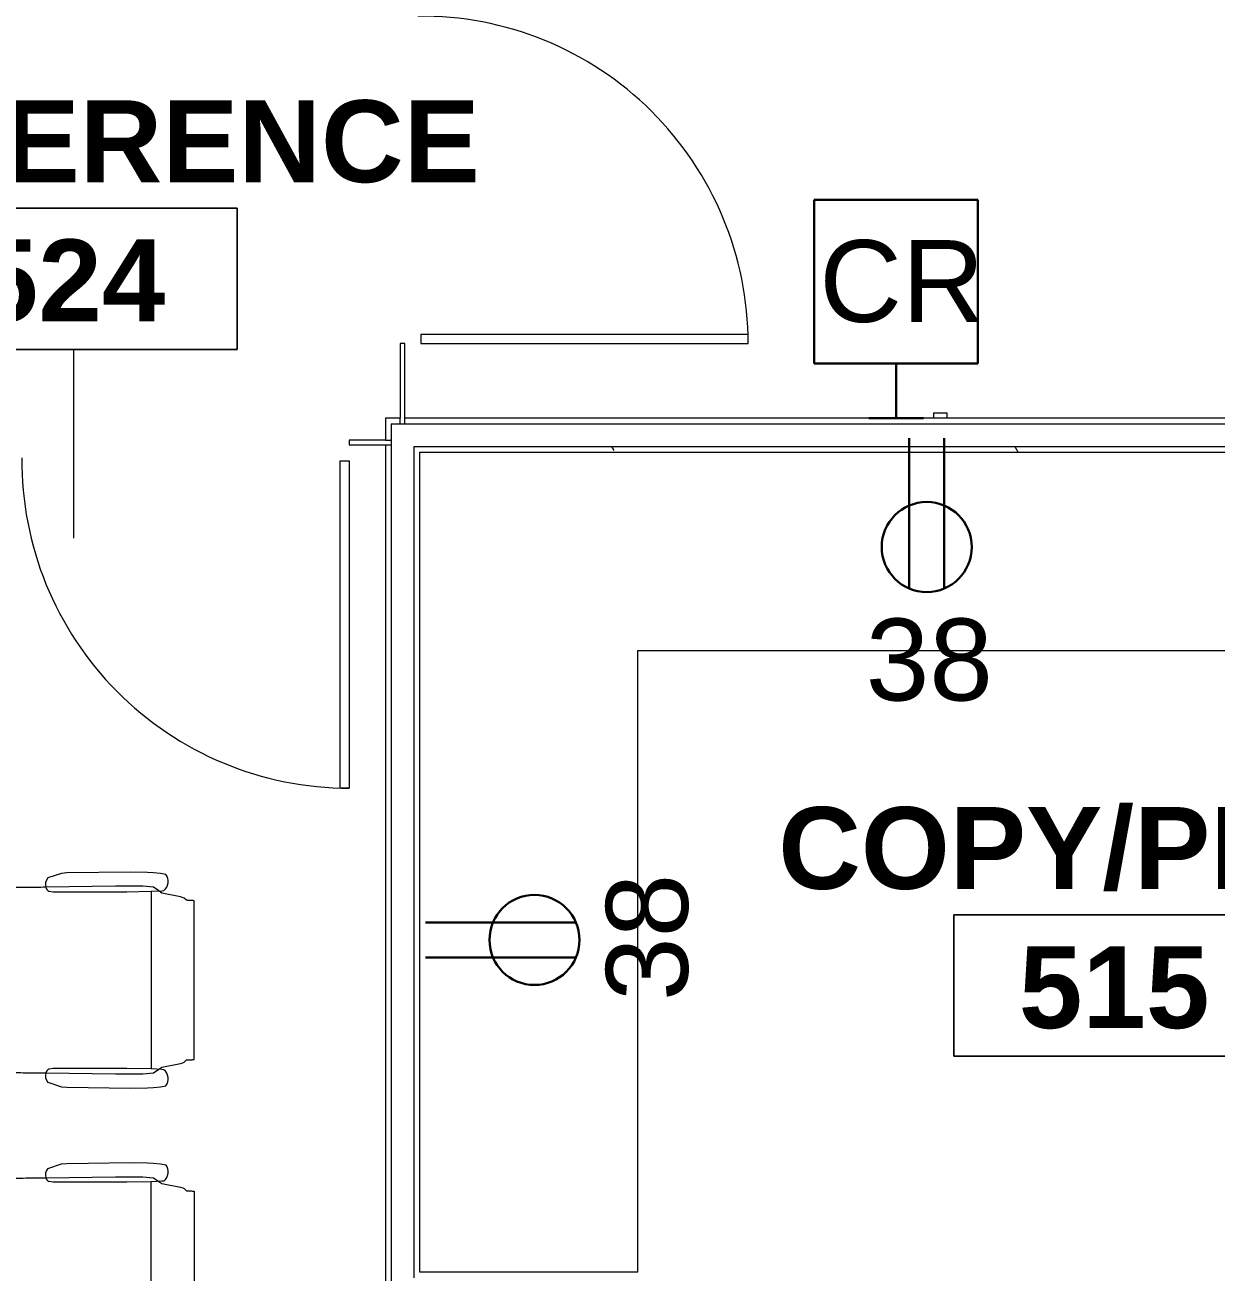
# Model space of a CAD drawing. Header units: inches. Extents: x 0 to 1865, y 0 to 1094.
# Drawn here: x 696.9 to 827.9, y 657.1 to 794.2 of the extents above; entities that cross this region are included whole.
import ezdxf

# ---------------------------------------------------------------- set-up
doc = ezdxf.new("R2010")
doc.units = ezdxf.units.IN
doc.header["$MEASUREMENT"] = 0
for name, color, linetype, lineweight in [('A-ANNO-NOTE', 131, 'Continuous', 9), ('A-AREA-IDEN', 2, 'Continuous', 9), ('A-DOOR', 31, 'Continuous', 13), ('A-WALL', 113, 'Continuous', 13), ('A-WALL-PATT', 111, 'Continuous', 13), ('E-ELEC-FIXT', 91, 'Continuous', 9), ('I-FURN', 30, 'Continuous', 9), ('I-WALL', 2, 'Continuous', 13), ('Q-CASE', 31, 'Continuous', 9)]:
    doc.layers.add(name, color=color, linetype=linetype, lineweight=lineweight)
doc.styles.add('Swis721 Lt BT', font='swissl.ttf', dxfattribs={"height": 9})
doc.styles.add('Swis721 Lt BT_B', font='', dxfattribs={"height": 9})
doc.styles.get('Swis721 Lt BT_B').set_extended_font_data('Swis721 Lt BT', bold=True)
pattern_1 = [(0, (0, 0), (30.72, 7.68), [1.267, -21.773, 1.267, -21.773, -122.88]), (0, (0, 0), (30.72, 7.68), [-46.08, 1.267, -44.813, 1.267, -21.773, -53.76]), (0, (0, 0), (30.72, 7.68), [-115.2, 1.267, -14.093, 1.267, -37.133]), (120, (11.52, 3.84), (-22.011075, 22.7643), [1.267, -21.773, 1.267, -21.773, -122.88]), (120, (11.52, 3.84), (-22.011075, 22.7643), [-46.08, 1.267, -44.813, 1.267, -21.773, -53.76]), (120, (11.52, 3.84), (-22.011075, 22.7643), [-115.2, 1.267, -14.093, 1.267, -37.133]), (240, (15.36, 19.2), (-8.708925, -30.4443), [1.267, -21.773, 1.267, -21.773, -122.88]), (240, (15.36, 19.2), (-8.708925, -30.4443), [-46.08, 1.267, -44.813, 1.267, -21.773, -53.76]), (240, (15.36, 19.2), (-8.708925, -30.4443), [-115.2, 1.267, -14.093, 1.267, -37.133])]

# ---------------------------------------------------------------- blocks, each defined once
blk = doc.blocks.new('C-L SHAPE COUNTER TOP - C-L SHAPE COUNTER TOP-8050482-Level 05 POWER _ SIGNAL')
at = {"layer": 'Q-CASE'}
for p, q in [((24, -92.32), (24, -24)), ((24, -24), (162.83, -24)), ((23.88, -92.32), (24, -92.32))]:
    blk.add_line(p, q, dxfattribs=at)
blk = doc.blocks.new('F - CONF TABLE _4 RECTANGULAR-12 CHAIRS_ - F - CONF TABLE _4 RECTANGULAR-12 CHAIRS_-7360135-Level 05 POWER _ SIGNAL')
at = {"layer": 'I-FURN'}
for p, q in [((23.75, -40.68), (23.81, -40.18)), ((23.75, -48.77), (23.75, -40.68)), ((24.24, -39.85), (24.35, -47.52)), ((25.27, -40.08), (25.76, -41.58)), ((34.73, -40.08), (34.24, -41.58)), ((35.76, -39.85), (35.65, -47.52)), ((36.25, -40.68), (36.19, -40.18)), ((36.25, -48.77), (36.25, -40.68)), ((55.74, -40.18), (55.68, -40.68)), ((55.68, -40.68), (55.68, -48.77)), ((56.28, -47.52), (56.17, -39.85)), ((57.69, -41.58), (57.2, -40.08)), ((25.76, -41.58), (25.82, -42.17)), ((25.82, -42.17), (25.92, -49.17)), ((34.18, -42.17), (34.08, -49.17)), ((34.24, -41.58), (34.18, -42.17)), ((57.75, -42.17), (57.69, -41.58)), ((57.85, -49.17), (57.75, -42.17)), ((24.35, -47.52), (24.35, -50.52)), ((35.65, -47.52), (35.65, -50.52)), ((56.28, -50.52), (56.28, -47.52)), ((23.79, -51.45), (23.75, -48.77)), ((25.92, -49.17), (25.87, -51.03)), ((34.08, -49.17), (34.13, -51.03)), ((36.21, -51.45), (36.25, -48.77)), ((55.68, -48.77), (55.73, -51.45)), ((57.8, -51.03), (57.85, -49.17)), ((24.35, -50.52), (24.24, -51.68)), ((35.65, -50.52), (35.76, -51.68)), ((56.18, -51.68), (56.28, -50.52)), ((4.27, -51.45), (23.79, -51.45)), ((23.86, -52.61), (23.79, -51.45)), ((24.24, -51.68), (23.84, -52.28)), ((25.84, -51.68), (25.77, -52.45)), ((25.87, -51.03), (25.84, -51.68)), ((34.13, -51.03), (34.16, -51.68)), ((34.16, -51.68), (34.23, -52.45)), ((35.76, -51.68), (36.16, -52.28)), ((36.14, -52.61), (36.21, -51.45)), ((55.73, -51.45), (36.21, -51.45)), ((55.73, -51.45), (55.79, -52.61)), ((55.77, -52.28), (56.18, -51.68)), ((57.7, -52.45), (57.77, -51.68)), ((57.77, -51.68), (57.8, -51.03)), ((23.61, -52.61), (23.21, -54.68)), ((23.84, -52.28), (23.61, -52.61)), ((23.88, -52.84), (23.86, -52.61)), ((25.77, -52.45), (25.66, -53.06)), ((34.23, -52.45), (34.34, -53.06)), ((36.12, -52.84), (36.14, -52.61)), ((36.16, -52.28), (36.39, -52.61)), ((36.39, -52.61), (36.79, -54.68)), ((55.14, -54.68), (55.54, -52.61)), ((55.54, -52.61), (55.77, -52.28)), ((55.79, -52.61), (55.81, -52.84)), ((57.59, -53.06), (57.7, -52.45)), ((23.21, -54.68), (23.13, -54.92)), ((36.79, -54.68), (36.87, -54.92)), ((54.99, -55.06), (55.14, -54.68)), ((22.75, -56.16), (5.32, -56.16)), ((23.06, -55.06), (22.8, -55.32)), ((23.13, -54.92), (23.06, -55.06)), ((36.87, -54.92), (36.94, -55.06)), ((36.94, -55.06), (37.2, -55.32)), ((37.25, -56.16), (54.68, -56.16)), ((54.74, -55.32), (54.99, -55.06))]:
    blk.add_line(p, q, dxfattribs=at)
for centre, radius, start, end in [((24.47, -40.6), 0.781, 106.8466, 147.6782), ((24.55, -40.93), 1.12, 49.743, 106.0891), ((35.45, -40.93), 1.12, 73.9109, 130.257), ((35.53, -40.6), 0.781, 32.3218, 73.1534), ((56.4, -40.6), 0.781, 106.8466, 147.6782), ((56.48, -40.93), 1.12, 49.743, 106.0891), ((24.89, -51.99), 1.32, 220.065, 305.935), ((35.11, -51.99), 1.32, 234.065, 319.935), ((56.82, -51.99), 1.32, 220.065, 305.935)]:
    blk.add_arc(centre, radius, start, end, dxfattribs=at)
for points in [[(24.2, -35.44), (24.2, -36.18), (24.21, -37.66), (24.23, -39.12), (24.24, -39.85)], [(35.8, -35.44), (35.8, -36.18), (35.79, -37.66), (35.77, -39.12), (35.76, -39.85)], [(56.17, -39.85), (56.16, -39.12), (56.15, -37.66), (56.14, -36.18), (56.13, -35.44)]]:
    blk.add_open_spline(points, degree=3, dxfattribs=at)
for points, knots in [([(22.8, -55.32), (22.8, -55.37), (22.8, -55.51), (22.8, -55.69), (22.79, -55.84), (22.78, -55.94), (22.78, -56.03), (22.77, -56.09), (22.76, -56.14), (22.75, -56.16), (22.75, -56.16)], [-1, -1, -1, -1, -0.888889, -0.666667, -0.555556, -0.444444, -0.333333, -0.222222, -0.111111, 0, 0, 0, 0]), ([(37.2, -55.32), (37.2, -55.51), (37.21, -55.78), (37.22, -56), (37.23, -56.09), (37.24, -56.14), (37.25, -56.16), (37.25, -56.16)], [0, 0, 0, 0, 0.444444, 0.666667, 0.777778, 0.888889, 1, 1, 1, 1]), ([(54.68, -56.16), (54.68, -56.16), (54.69, -56.14), (54.7, -56.09), (54.71, -56.03), (54.71, -55.94), (54.72, -55.84), (54.73, -55.69), (54.73, -55.51), (54.74, -55.37), (54.74, -55.32)], [0, 0, 0, 0, 0.111111, 0.222222, 0.333333, 0.444444, 0.555556, 0.666667, 0.888889, 1, 1, 1, 1])]:
    blk.add_open_spline(points, degree=3, knots=knots, dxfattribs=at)
blk = doc.blocks.new('Door - Glass Single - Full Rail - Short Handle-7248464-Level 05 POWER _ SIGNAL')
at = {"layer": 'A-DOOR', "lineweight": 20}
for p, q in [((17, -2), (18, -2)), ((17, -38), (17, -2)), ((18, -2), (18, -38)), ((18, -38), (17, -38))]:
    blk.add_line(p, q, dxfattribs=at)
at = {"layer": 'A-DOOR', "lineweight": 9}
blk.add_arc((18, -2), 36, 179.5, 270, dxfattribs=at)
blk = doc.blocks.new('PS - Power Device _Wall Base_ - Duplex-7716915-Level 05 POWER _ SIGNAL')
at = {"layer": 'E-ELEC-FIXT'}
for p, q in [((873.93, 751.5), (875.43, 751.5)), ((873.93, 751.5), (873.93, 750.93)), ((875.43, 750.93), (875.43, 751.5))]:
    blk.add_line(p, q, dxfattribs=at)
blk = doc.blocks.new('Door - Glass Single - Full Rail - Long Handle-7687871-Level 05 POWER _ SIGNAL')
at = {"layer": 'A-DOOR', "lineweight": 20}
for p, q in [((17, 38), (17, 2)), ((18, 38), (17, 38)), ((18, 2), (18, 38)), ((17, 2), (18, 2))]:
    blk.add_line(p, q, dxfattribs=at)
at = {"layer": 'A-DOOR', "lineweight": 9}
blk.add_arc((18, 2), 36, 90, 180.5, dxfattribs=at)
blk = doc.blocks.new('Room Tag - Room Name and Number-3379422-Level 05 POWER _ SIGNAL')
at = {"layer": 'A-AREA-IDEN'}
for p, q in [((-0.1881, -0.1636), (-0.1881, -0.0018)), ((-0.1881, -0.0018), (0.1869, -0.0018)), ((0.1869, -0.0018), (-0.1881, -0.0018)), ((-0.1881, -0.0018), (-0.1881, -0.1636)), ((0.1869, -0.0018), (0.1869, -0.1636)), ((0.1869, -0.1636), (0.1869, -0.0018)), ((0.1869, -0.1636), (-0.1881, -0.1636)), ((-0.1881, -0.1636), (0.1869, -0.1636))]:
    blk.add_line(p, q, dxfattribs=at)

msp = doc.modelspace()

# ---------------------------------------------------------------- hatches: boundary and pattern name
at = {"layer": 'A-WALL-PATT', "lineweight": 9}
h = msp.add_hatch(dxfattribs=at)
h.set_pattern_fill('FP_1', color=256, style=0, pattern_type=2)
h.set_pattern_definition(pattern_1)
h.paths.add_polyline_path([(736.73, 477.25), (737.23, 477.25), (737.23, 508.75), (736.61, 508.75), (736.61, 508.25), (736.73, 508.25), (736.73, 477.37)], flags=0)
h.paths.add_polyline_path([(736.61, 511.25), (737.23, 511.25), (737.21, 748), (736.61, 748), (736.61, 511.87)], flags=0)
h.paths.add_polyline_path([(737.23, 748.5), (737.23, 750.3), (736.61, 750.3), (736.61, 748.5), (737.2, 748.5)], flags=0)
h = msp.add_hatch(dxfattribs=at)
h.set_pattern_fill('FP_1', color=256, style=0, pattern_type=2)
h.set_pattern_definition(pattern_1)
h.paths.add_polyline_path([(835.23, 747.18), (835.23, 747.43), (834.81, 747.43), (834.81, 747.8), (739.73, 747.8), (739.73, 747.18), (834.81, 747.18)], flags=0)
h = msp.add_hatch(dxfattribs=at)
h.set_pattern_fill('FP_1', color=256, style=0, pattern_type=2)
h.set_pattern_definition(pattern_1)
h.paths.add_polyline_path([(737.23, 477.25), (740.36, 477.25), (740.36, 653.93), (739.73, 653.93), (739.73, 477.87), (737.23, 477.87)], flags=0)
h.paths.add_polyline_path([(739.73, 656.43), (740.36, 656.43), (740.36, 747.18), (739.73, 747.17), (739.73, 657.05)], flags=0)

# ---------------------------------------------------------------- linework, layer by layer
at = {"layer": 'A-ANNO-NOTE', "lineweight": 30}
for p, q in [((801.75, 774.93), (783.75, 774.93)), ((783.75, 774.93), (783.75, 756.93)), ((801.75, 756.93), (801.75, 774.93)), ((783.75, 756.93), (801.75, 756.93)), ((792.75, 750.93), (792.75, 756.93)), ((795.75, 750.93), (789.75, 750.93)), ((794.2, 748.72), (794.2, 732.2)), ((798.03, 748.72), (798.03, 732.2)), ((798.03, 748.72), (798.03, 732.2)), ((741.01, 695.47), (757.54, 695.47)), ((741.01, 695.47), (757.54, 695.47)), ((741.01, 691.64), (757.54, 691.64))]:
    msp.add_line(p, q, dxfattribs=at)
for centre in [(796.12, 736.76), (752.98, 693.56)]:
    msp.add_circle(centre, 4.95, dxfattribs=at)
at = {"layer": 'A-AREA-IDEN'}
msp.add_line((702.34, 737.72), (702.34, 758.49), dxfattribs=at)
at = {"layer": 'A-WALL'}
for p, q in [((737.23, 750.3), (834.61, 750.3)), ((737.23, 750.3), (737.23, 511.25)), ((738.23, 750.3), (738.23, 750.93)), ((738.73, 750.3), (738.73, 750.93)), ((736.61, 748.5), (737.23, 748.5)), ((736.61, 748), (737.23, 748)), ((739.73, 747.8), (834.61, 747.8)), ((739.73, 747.8), (739.73, 656.43))]:
    msp.add_line(p, q, dxfattribs=at)
at = {"layer": 'I-WALL'}
for p, q in [((738.73, 759.13), (738.23, 759.13)), ((738.23, 759.13), (738.23, 750.93)), ((738.73, 750.93), (738.73, 759.13)), ((738.23, 750.93), (736.61, 750.93)), ((736.61, 750.93), (736.61, 748.5)), ((834.81, 750.93), (738.73, 750.93)), ((736.61, 748.5), (732.61, 748.5)), ((732.61, 748.5), (732.61, 748)), ((732.61, 748), (736.61, 748)), ((736.61, 748), (736.61, 511.87)), ((740.36, 747.18), (835.23, 747.18)), ((740.36, 657.05), (740.36, 747.18)), ((764.23, 657.05), (740.36, 657.05))]:
    msp.add_line(p, q, dxfattribs=at)

# ---------------------------------------------------------------- block references
at = {"layer": 'A-AREA-IDEN', "xscale": 95.99999999999994, "yscale": 95.99999999999994, "zscale": 95.99999999999994}
for p in [(702.33, 774.19), (817.17, 696.5)]:
    msp.add_blockref('Room Tag - Room Name and Number-3379422-Level 05 POWER _ SIGNAL', p, dxfattribs=at)
at = {"layer": 'A-DOOR', "rotation": 269.9999999999999}
msp.add_blockref('Door - Glass Single - Full Rail - Long Handle-7687871-Level 05 POWER _ SIGNAL', (738.48, 777.13), dxfattribs=at)
at = {"layer": 'A-DOOR'}
msp.add_blockref('Door - Glass Single - Full Rail - Short Handle-7248464-Level 05 POWER _ SIGNAL', (714.61, 748.25), dxfattribs=at)
at = {"layer": 'E-ELEC-FIXT'}
msp.add_blockref('PS - Power Device _Wall Base_ - Duplex-7716915-Level 05 POWER _ SIGNAL', (-77.07, 0), dxfattribs=at)
at = {"layer": 'I-FURN', "rotation": 89.99999999999982}
msp.add_blockref('F - CONF TABLE _4 RECTANGULAR-12 CHAIRS_ - F - CONF TABLE _4 RECTANGULAR-12 CHAIRS_-7360135-Level 05 POWER _ SIGNAL', (659.39, 643.18), dxfattribs=at)
at = {"layer": 'Q-CASE'}
msp.add_blockref('C-L SHAPE COUNTER TOP - C-L SHAPE COUNTER TOP-8050482-Level 05 POWER _ SIGNAL', (740.36, 749.38), dxfattribs=at)

# ---------------------------------------------------------------- texts
at = {"layer": 'A-ANNO-NOTE', "char_height": 9, "attachment_point": 1, "style": 'Swis721 Lt BT'}
for s, insert, width in [('CR', (784.31, 770.5), 20.604), ('38', (789.41, 728.89), 16.362)]:
    msp.add_mtext(s, dxfattribs=dict(at, insert=insert, width=width))
at = {"layer": 'A-ANNO-NOTE', "insert": (760.85, 686.85), "char_height": 9, "width": 16.362, "attachment_point": 1, "rotation": 90, "style": 'Swis721 Lt BT'}
msp.add_mtext('38', dxfattribs=at)
at = {"layer": 'A-AREA-IDEN', "char_height": 9, "attachment_point": 1, "style": 'Swis721 Lt BT_B'}
for s, insert, width in [('CONFERENCE', (658.97, 785.87), 104.838), ('524', (691.42, 770.57), 25.452), ('COPY/PRINT', (779.8, 708.17), 90.294), ('515', (806.25, 692.87), 25.452)]:
    msp.add_mtext(s, dxfattribs=dict(at, insert=insert, width=width))

doc.saveas('drawing.dxf')
